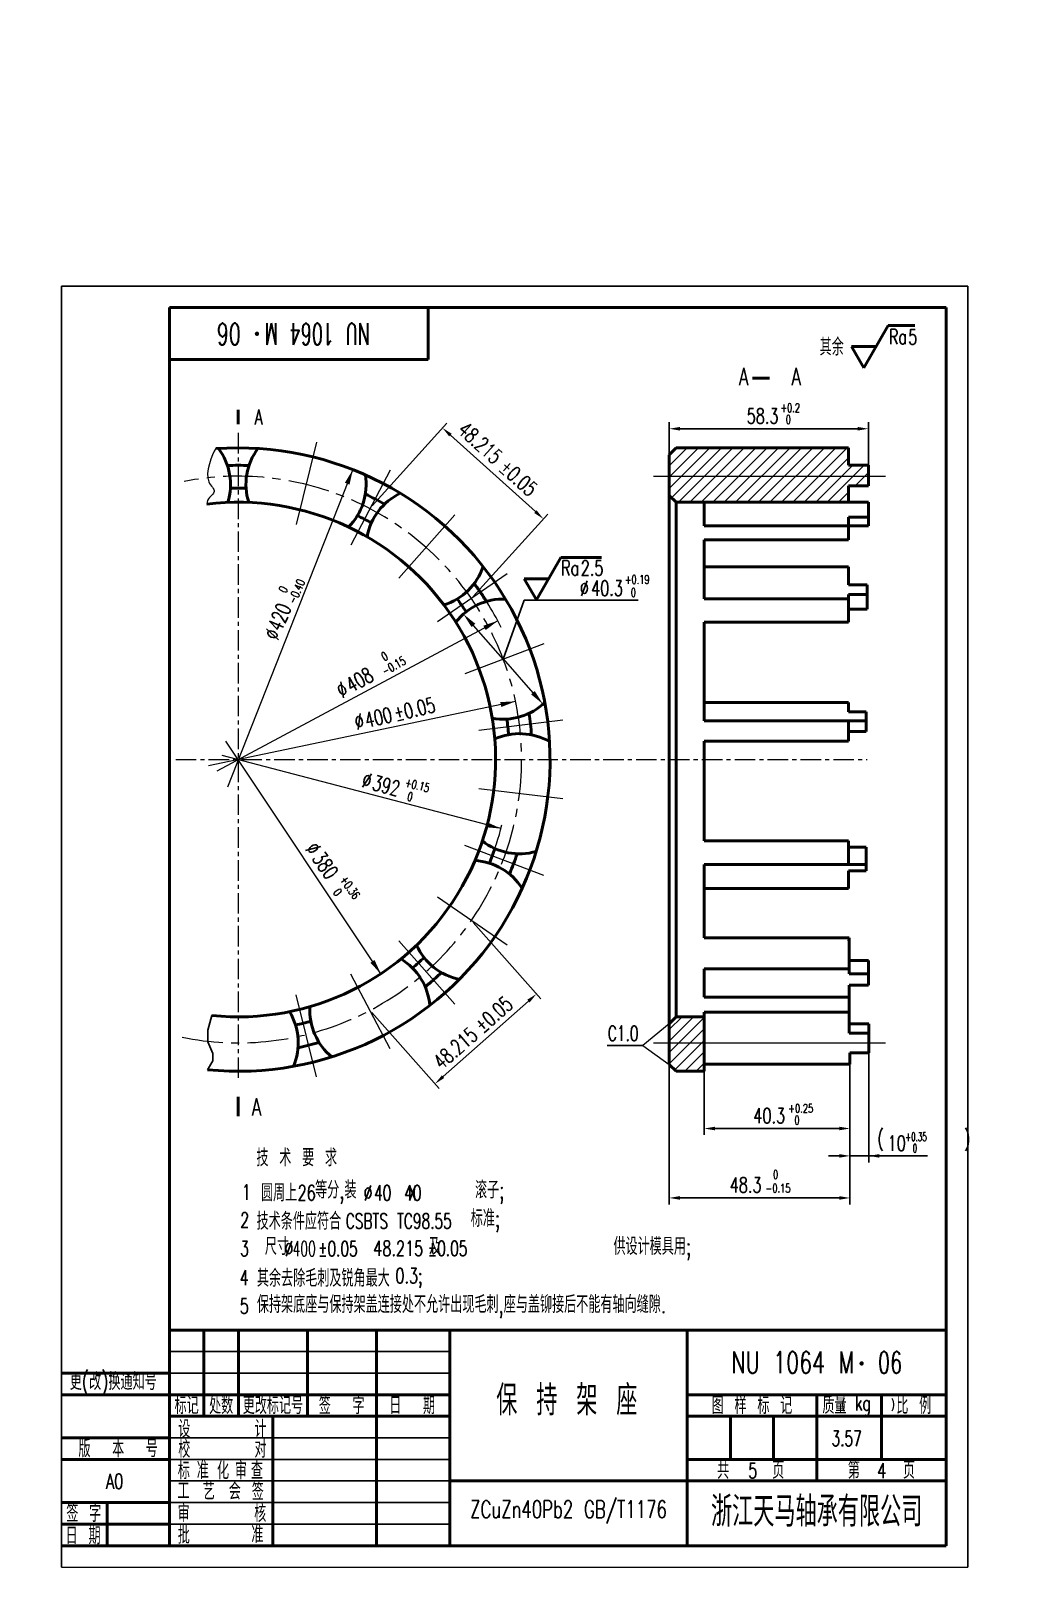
# Model space of a CAD drawing. Header units: millimetres. Extents: x 1952 to 19571, y 795 to 31228.
# Drawn here: x 2694.6 to 2925.3, y 796.6 to 1152.8 of the extents above; entities that cross this region are included whole.
import ezdxf

# ---------------------------------------------------------------- set-up
doc = ezdxf.new("R2010")
doc.units = ezdxf.units.MM
doc.header["$LTSCALE"] = 0.3
doc.linetypes.add('CENTER', pattern=[50.8, 31.75, -6.35, 6.35, -6.35])
for name, color, linetype, lineweight in [('2', 7, 'Continuous', 18), ('90', 7, 'Continuous', 18), ('中心线', 7, 'CENTER', 18), ('文字', 7, 'Continuous', 18), ('粗实线', 7, 'Continuous', 50), ('细实线', 7, 'Continuous', 18)]:
    doc.layers.add(name, color=color, linetype=linetype, lineweight=lineweight)
doc.styles.add('HZ 小', font='txt.shx', dxfattribs={"width": 0.7, "bigfont": 'hztxt.shx'})
doc.styles.add('HZTXT', font='txt.shx', dxfattribs={"width": 0.7, "bigfont": 'hztxt.shx'})
doc.styles.get("Standard").update_dxf_attribs({"font": 'simsun.ttc'})
doc.dimstyles.new('1.1水平线性1：1', dxfattribs={"dimtxt": 3.5, "dimasz": 3.5, "dimexe": 2, "dimexo": 0, "dimgap": 1, "dimtad": 1, "dimdec": 7, "dimdsep": 46, "dimtxsty": 'HZ 小', "dimcen": 0, "dimdle": 7, "dimclre": 256, "dimadec": 3, "dimazin": 2, "dimtfac": 0.514286, "dimtdec": 7, "dimtix": 1, "dimtmove": 0, "dimatfit": 3, "dimfxl": 1, "dimtolj": 1, "dimarcsym": 0})
doc.dimstyles.new('ISO-25', dxfattribs={"dimtxt": 2.5, "dimasz": 2.5, "dimexe": 1.25, "dimexo": 0.625, "dimtad": 1, "dimtxsty": 'Standard', "dimcen": 2.5, "dimadec": 0, "dimazin": 0, "dimtfac": 1, "dimtmove": 0, "dimatfit": 3, "dimfxl": 1, "dimarcsym": 0})

# ---------------------------------------------------------------- blocks, each defined once
blk = doc.blocks.new('*D426')
at = {"layer": 'Defpoints', "color": 0}
for p in [(2888.72, 1060.5), (2842.56, 1051.4), (2888.72, 1050.93)]:
    blk.add_point(p, dxfattribs=at)
at = {"layer": '细实线', "color": 0, "lineweight": -2}
for p, q in [((2842.56, 1052.02), (2842.56, 1062)), ((2888.72, 1051.55), (2888.72, 1062)), ((2845.06, 1060.5), (2886.22, 1060.5))]:
    blk.add_line(p, q, dxfattribs=at)
at = {"layer": '细实线', "color": 0}
for points in [[(2845.06, 1060.92), (2845.06, 1060.08), (2842.56, 1060.5)], [(2886.22, 1060.08), (2886.22, 1060.92), (2888.72, 1060.5)]]:
    blk.add_solid(points, dxfattribs=at)
blk = doc.blocks.new('*D427')
at = {"layer": 'Defpoints', "color": 0}
for p in [(2850.67, 912.64), (2884.44, 915.12), (2884.44, 898.29)]:
    blk.add_point(p, dxfattribs=at)
at = {"layer": '细实线', "color": 0, "lineweight": -2}
for p, q in [((2850.67, 912.02), (2850.67, 896.79)), ((2884.44, 914.49), (2884.44, 896.79)), ((2853.17, 898.29), (2881.94, 898.29))]:
    blk.add_line(p, q, dxfattribs=at)
at = {"layer": '细实线', "color": 0}
for points in [[(2853.17, 898.71), (2853.17, 897.87), (2850.67, 898.29)], [(2881.94, 897.87), (2881.94, 898.71), (2884.44, 898.29)]]:
    blk.add_solid(points, dxfattribs=at)
blk = doc.blocks.new('*D428')
at = {"layer": 'Defpoints', "color": 0}
for p in [(2888.78, 917.76), (2884.44, 915.12), (2888.78, 891.95)]:
    blk.add_point(p, dxfattribs=at)
at = {"layer": '细实线', "color": 0, "lineweight": -2}
for p, q in [((2888.78, 917.13), (2888.78, 890.45)), ((2884.44, 914.49), (2884.44, 890.45)), ((2881.94, 891.95), (2879.44, 891.95)), ((2884.44, 891.95), (2888.78, 891.95)), ((2891.28, 891.95), (2902.44, 891.95))]:
    blk.add_line(p, q, dxfattribs=at)
at = {"layer": '细实线', "color": 0}
for points in [[(2881.94, 891.53), (2881.94, 892.37), (2884.44, 891.95)], [(2891.28, 892.37), (2891.28, 891.53), (2888.78, 891.95)]]:
    blk.add_solid(points, dxfattribs=at)
blk = doc.blocks.new('*D429')
at = {"layer": 'Defpoints', "color": 0}
for p in [(2796.72, 946.51), (2811.8, 929.49), (2773.2, 925.67)]:
    blk.add_point(p, dxfattribs=at)
at = {"layer": '细实线', "color": 0, "lineweight": -2}
for p, q in [((2797.14, 946.04), (2812.8, 928.37)), ((2790.15, 910.31), (2809.93, 927.83)), ((2773.61, 925.2), (2789.27, 907.53))]:
    blk.add_line(p, q, dxfattribs=at)
at = {"layer": '细实线', "color": 0}
for points in [[(2810.21, 927.52), (2809.66, 928.15), (2811.8, 929.49)], [(2789.87, 910.62), (2790.43, 910), (2788.28, 908.65)]]:
    blk.add_solid(points, dxfattribs=at)
blk = doc.blocks.new('*D430')
at = {"layer": 'Defpoints', "color": 0}
for p in [(2773.33, 1042.21), (2813.4, 1039.62), (2796.73, 1021.12)]:
    blk.add_point(p, dxfattribs=at)
at = {"layer": '细实线', "color": 0, "lineweight": -2}
for p, q in [((2773.75, 1042.67), (2791.01, 1061.82)), ((2791.86, 1059.03), (2811.54, 1041.29)), ((2797.14, 1021.58), (2814.4, 1040.73))]:
    blk.add_line(p, q, dxfattribs=at)
at = {"layer": '细实线', "color": 0}
for points in [[(2792.14, 1059.34), (2791.58, 1058.72), (2790, 1060.71)], [(2811.26, 1040.98), (2811.82, 1041.6), (2813.4, 1039.62)]]:
    blk.add_solid(points, dxfattribs=at)
blk = doc.blocks.new('*D431')
at = {"layer": 'Defpoints', "color": 0}
for p in [(2842.56, 915.55), (2884.44, 915.12), (2884.44, 882.2)]:
    blk.add_point(p, dxfattribs=at)
at = {"layer": '细实线', "color": 0, "lineweight": -2}
for p, q in [((2842.56, 914.93), (2842.56, 880.7)), ((2884.44, 914.49), (2884.44, 880.7)), ((2845.06, 882.2), (2881.94, 882.2))]:
    blk.add_line(p, q, dxfattribs=at)
at = {"layer": '细实线', "color": 0}
for points in [[(2845.06, 882.62), (2845.06, 881.78), (2842.56, 882.2)], [(2881.94, 881.78), (2881.94, 882.62), (2884.44, 882.2)]]:
    blk.add_solid(points, dxfattribs=at)
blk = doc.blocks.new('*D438')
at = {"layer": 'Defpoints', "color": 0}
for p in [(2570.92, 1032.98), (2594.57, 1032.77), (2597.18, 1031.3), (2598.72, 1032.75), (2598.31, 1028.13)]:
    blk.add_point(p, dxfattribs=at)
at = {"layer": '细实线', "color": 0, "linetype": 'Continuous', "lineweight": -2}
for start, end in [(7.6367, 15.4817), (349.9551, 359.7916), (334.265, 342.1101)]:
    blk.add_arc((2571.65, 1032.85), 25.58, start, end, dxfattribs=at)
at = {"layer": '细实线', "color": 0}
for points in [[(2596.42, 1036.21), (2597.58, 1036.29), (2597.23, 1032.76)], [(2596.56, 1024.85), (2595.43, 1025.13), (2596.84, 1028.39)]]:
    blk.add_solid(points, dxfattribs=at)

msp = doc.modelspace()

# ---------------------------------------------------------------- hatches: boundary and pattern name
for points in [[(2800.37748938, 969.26392902), (2800.0817473, 968.13536899), (2803.61529842, 967.81242278)], [(2774.27141304, 937.35344748), (2773.30632656, 936.69791777), (2775.75545893, 934.13042319)]]:
    msp.add_hatch(color=256).paths.add_polyline_path(points, flags=0)
at = {"layer": '细实线'}
for points in [[(2767.39617164, 1047.98482975), (2768.47893635, 1047.55039713), (2769.24085185, 1051.01590756)], [(2797.62066086, 1015.29839593), (2796.74650161, 1014.52576619), (2794.86569202, 1017.53455881)], [(2799.4794622, 1014.85322764), (2800.025886, 1013.82243564), (2802.84505009, 1015.97710303)], [(2803.40464894, 997.14449503), (2803.64671348, 996.00321686), (2806.94951572, 997.30004959)], [(2810.52547877, 998.93612503), (2811.39963802, 999.70875477), (2813.28044761, 996.69996214)]]:
    msp.add_hatch(color=256, dxfattribs=at).paths.add_polyline_path(points, flags=0)

# ---------------------------------------------------------------- linework, layer by layer
at = {"color": 7}
for p, q in [((2701.72857905, 1093.58548575), (2701.72857905, 796.58548575)), ((2911.72857905, 1093.58548575), (2701.72857905, 1093.58548575)), ((2911.72857905, 796.58548575), (2911.72857905, 1093.58548575)), ((2804.0863015, 1007.10229004), (2808.9669363, 1020.76437995)), ((2808.9669363, 1020.76437995), (2819.18176768, 1020.76437995)), ((2819.18176768, 1020.76437995), (2835.33034389, 1020.76437995)), ((2736.57893607, 924.48194093), (2735.6037123, 921.05760256)), ((2735.6037123, 921.05760256), (2735.6037123, 918.37611008)), ((2735.6037123, 918.37611008), (2736.82899345, 915.6855585)), ((2736.82899345, 915.6855585), (2736.82899345, 913.97338931)), ((2736.82899345, 913.97338931), (2735.53091808, 911.90997001))]:
    msp.add_line(p, q, dxfattribs=at)
at = {"color": 0}
for p, q in [((2842.55086993, 1049.27413553), (2849.35062758, 1056.07389318)), ((2842.55782239, 1046.62943756), (2852.00227801, 1056.07389318)), ((2842.55978332, 1051.93469934), (2846.69897715, 1056.07389318)), ((2843.10304253, 1044.52300726), (2854.65392844, 1056.07389318)), ((2844.69194615, 1043.46026045), (2857.30557887, 1056.07389318)), ((2847.3440264, 1043.46069027), (2859.9572293, 1056.07389318)), ((2849.99567683, 1043.46069027), (2862.60887973, 1056.07389318)), ((2852.64732725, 1043.46069027), (2865.26053016, 1056.07389318)), ((2855.29897768, 1043.46069027), (2867.91218059, 1056.07389318)), ((2857.95062811, 1043.46069027), (2870.56383102, 1056.07389318)), ((2860.60227854, 1043.46069027), (2873.21548145, 1056.07389318)), ((2863.25392897, 1043.46069027), (2875.86713188, 1056.07389318)), ((2865.9055794, 1043.46069027), (2878.51878231, 1056.07389318)), ((2868.55722983, 1043.46069027), (2881.17043274, 1056.07389318)), ((2871.20888026, 1043.46069027), (2883.82208316, 1056.07389318)), ((2873.86053069, 1043.46069027), (2884.13132959, 1053.73148918)), ((2876.51218112, 1043.46069027), (2885.08289187, 1052.03140102)), ((2879.16383155, 1043.46069027), (2887.7345423, 1052.03140102)), ((2885.64769687, 1047.29290516), (2888.71545517, 1050.36066347)), ((2881.81548198, 1043.46069027), (2884.13132959, 1045.77653789)), ((2842.55978332, 921.20837912), (2845.52112147, 924.16971727)), ((2842.55978332, 918.55672869), (2848.17196853, 924.16891391)), ((2842.55978332, 915.90507826), (2850.67391375, 924.01920869)), ((2842.55978332, 913.25342784), (2850.67391375, 921.36755826)), ((2843.84235885, 911.88435294), (2850.67391375, 918.71590784)), ((2846.16493752, 911.55528118), (2850.67391375, 916.06425741)), ((2848.81658795, 911.55528118), (2850.67391375, 913.41260698))]:
    msp.add_line(p, q, dxfattribs=at)
at = {"color": 7, "linetype": 'Continuous'}
msp.add_line((2836.46371347, 917.50283914), (2828.17995709, 917.50283914), dxfattribs=at)
at = {"lineweight": 20}
msp.add_line((2842.55978332, 904.43860812), (2842.55978332, 909.24425698), dxfattribs=at)
for p, q in [((2884.52283675, 891.95143255), (2894.06283675, 891.95143255)), ((2726.72857905, 846.58548575), (2791.72853166, 846.58548575)), ((2726.72857905, 841.58548575), (2791.72853166, 841.58548575)), ((2726.72857905, 826.58548575), (2791.72853166, 826.58548575)), ((2726.72857905, 821.58548575), (2791.72853166, 821.58548575)), ((2726.72857905, 816.58548575), (2791.72853166, 816.58548575)), ((2726.72857905, 811.58548575), (2791.72853166, 811.58548575)), ((2726.72857905, 806.58548575), (2791.72853166, 806.58548575))]:
    msp.add_line(p, q)
at = {"color": 7, "linetype": 'ByBlock'}
for p in [(2842.55560375, 914.84269818), (2842.55560375, 914.34810518)]:
    msp.add_point(p, dxfattribs=at)
at = {"layer": '中心线', "color": 0, "ltscale": 0.5}
for p, q in [((2742.68167561, 1059.56307663), (2742.68167561, 909.72181572)), ((2728.18838089, 983.81458718), (2888.44164891, 983.81458718))]:
    msp.add_line(p, q, dxfattribs=at)
at = {"layer": '中心线', "color": 7, "ltscale": 10}
for p, q in [((2760.80947568, 1057.3619632), (2756.11788683, 1038.32743899)), ((2777.8837539, 1050.8865436), (2768.77323429, 1033.52789878)), ((2838.90719703, 1049.48859006), (2892.65099586, 1049.48859006)), ((2792.91221529, 1040.51314569), (2779.91223521, 1025.83920159)), ((2805.02146029, 1026.84463366), (2788.88753133, 1015.70818657)), ((2813.50774361, 1010.67537173), (2795.17751106, 1003.72363148)), ((2817.87787329, 992.94505863), (2798.41662365, 990.58203511)), ((2817.87787329, 974.68411573), (2798.41662365, 977.04713925)), ((2813.50774361, 956.95380263), (2795.17751106, 963.90554287)), ((2805.02146029, 940.7845407), (2788.88753133, 951.92098778)), ((2792.91221529, 927.11602866), (2779.91223521, 941.78997276)), ((2777.8837539, 916.74263076), (2768.77323429, 934.10127558)), ((2760.80947568, 910.26721116), (2756.11788683, 929.30173536)), ((2838.90719703, 918.1405843), (2892.65099586, 918.1405843))]:
    msp.add_line(p, q, dxfattribs=at)
at = {"layer": '中心线', "color": 7}
msp.add_arc((2742.67674887, 983.8174881), 65.67110214, 258.5798933635, 101.0096221628, dxfattribs=at)
at = {"layer": '粗实线', "color": 7}
for p, q in [((2726.72857905, 801.58548575), (2726.72857905, 1088.58548575)), ((2726.72857905, 1088.58548575), (2906.72857905, 1088.58548575)), ((2786.72857905, 1076.58548575), (2786.72857905, 1088.58548575)), ((2906.72857905, 1088.58548575), (2906.72857905, 801.58548575)), ((2726.72857905, 1076.58548575), (2786.72857905, 1076.58548575)), ((2861.82497979, 1072.18769941), (2865.81807545, 1072.18769941)), ((2742.6800111, 1061.55429055), (2742.6800111, 1064.89990847)), ((2842.55978332, 1054.47201302), (2842.55978332, 920.89977683)), ((2884.13132959, 1056.07389318), (2844.17395579, 1056.07389318)), ((2884.13132959, 1052.03140102), (2884.13132959, 1056.07389318)), ((2888.71545517, 1052.03140102), (2884.13132959, 1052.03140102)), ((2888.71545517, 1047.29290516), (2888.71545517, 1052.03140102)), ((2884.13132115, 1043.46025521), (2884.13132959, 1047.29290516)), ((2884.13132959, 1047.29290516), (2888.71545517, 1047.29290516)), ((2844.17437764, 1043.45983063), (2844.17395579, 924.16891391)), ((2844.17437764, 1043.45983063), (2884.62427429, 1043.46026045)), ((2850.6739053, 1043.4598997), (2850.67391375, 1038.02016755)), ((2883.91363128, 1043.46026045), (2888.70281879, 1043.46026045)), ((2888.70281879, 1043.46026045), (2888.70281879, 1038.02016755)), ((2850.67391375, 1038.02016755), (2883.88145475, 1038.02016755)), ((2888.70281879, 1038.02016755), (2883.88145475, 1038.02016755)), ((2888.70281879, 1039.97205555), (2884.06218375, 1039.97205555)), ((2884.06218375, 1039.97205555), (2884.06218375, 1034.76702155)), ((2884.06218375, 1034.76702155), (2850.67391375, 1034.76702155)), ((2850.67391375, 1034.76702155), (2850.67391375, 1021.08960522)), ((2884.06218375, 1028.45905821), (2850.67391375, 1028.45905821)), ((2884.06218375, 1028.45905821), (2884.06218375, 1024.34275122)), ((2884.06218375, 1024.34275122), (2888.39967875, 1024.34275122)), ((2888.39967875, 1024.34275122), (2888.39967875, 1018.70396422)), ((2850.67391375, 1021.08960522), (2884.06218375, 1021.08960522)), ((2884.06218375, 1022.10159398), (2888.39967875, 1022.10159398)), ((2884.06218375, 1021.08960522), (2884.06218375, 1022.10159398)), ((2884.06218375, 1021.08960522), (2884.06218375, 1015.66769422)), ((2888.39967875, 1018.70396422), (2884.06218375, 1018.70396422)), ((2884.06218375, 1015.66769422), (2850.67391375, 1015.66769422)), ((2850.67391375, 1015.66769422), (2850.67391375, 992.82586931)), ((2850.67391375, 997.04898758), (2884.06218375, 997.04898758)), ((2884.06218375, 997.04898758), (2884.06218375, 994.88022358)), ((2884.06218375, 994.88022358), (2888.21894975, 994.88022358)), ((2888.21894975, 994.88022358), (2888.21894975, 993.14521158)), ((2888.21894975, 992.82586931), (2850.67391375, 992.82586931)), ((2884.06218375, 992.82586931), (2884.06218375, 988.108807)), ((2888.21894975, 990.32581858), (2884.06218375, 990.32581858)), ((2888.21894975, 993.14521158), (2888.21894975, 990.32581858)), ((2850.67391375, 988.108807), (2850.67391375, 964.95529033)), ((2884.06218375, 988.108807), (2850.67391375, 988.108807)), ((2884.08585575, 964.95529033), (2850.67391375, 964.95529033)), ((2884.08585575, 959.51001133), (2884.08585575, 964.95529033)), ((2884.17172257, 963.47577538), (2888.21894975, 963.47577538)), ((2888.21894975, 963.47577538), (2888.21894975, 958.02493533)), ((2850.67391375, 942.45804881), (2850.67391375, 959.51001133)), ((2850.67391375, 959.51001133), (2888.21894975, 959.51001133)), ((2887.65005261, 959.51001133), (2887.65198274, 959.48916454)), ((2888.21894975, 958.02493533), (2884.08585575, 958.02493533)), ((2884.08585575, 958.02493533), (2884.08585575, 953.96448321)), ((2884.08585575, 953.96448321), (2850.67391375, 953.96448321)), ((2850.67391375, 942.45804881), (2884.24217712, 942.45804881)), ((2884.24217712, 942.45804881), (2884.24217712, 934.16286478)), ((2888.76077775, 937.25753609), (2884.24217712, 937.25753609)), ((2888.76077775, 931.53008189), (2888.76077775, 937.25753609)), ((2884.24217712, 935.32527589), (2850.67391375, 935.32527589)), ((2850.67391375, 935.32527589), (2850.67391375, 928.72493889)), ((2884.24217712, 934.16286478), (2888.76077775, 934.16286478)), ((2884.23321096, 928.59371904), (2884.23321096, 931.53008189)), ((2884.23321096, 931.53008189), (2888.76077775, 931.53008189)), ((2850.67391375, 928.72493889), (2884.23321096, 928.72493889)), ((2842.55978332, 922.524239), (2844.17437764, 924.16934373)), ((2844.17437764, 924.16934373), (2850.67391375, 924.17114651)), ((2850.67391375, 920.64388593), (2850.67391375, 925.26231914)), ((2850.67391375, 925.26231914), (2884.23321096, 925.26231914)), ((2850.67391375, 911.55528118), (2850.67391375, 922.54668434)), ((2884.23321096, 925.36829538), (2884.23321096, 920.36005513)), ((2884.24217712, 922.53914321), (2888.77863707, 922.53914321)), ((2888.77863707, 922.53914321), (2888.77863707, 915.85683814)), ((2842.55978332, 920.89977683), (2842.55978332, 913.15716134)), ((2884.24217712, 920.36005513), (2888.69018241, 920.36005513)), ((2888.77863707, 915.85683814), (2884.44435918, 915.85683814)), ((2884.44435918, 913.21670314), (2884.44435918, 915.85683814)), ((2884.44435918, 913.21670314), (2850.67391375, 913.21670314)), ((2742.68167561, 905.65089952), (2742.68167561, 901.170573))]:
    msp.add_line(p, q, dxfattribs=at)
at = {"layer": '粗实线'}
for p, q in [((2887.61789757, 1074.64052533), (2893.27593021, 1084.44052533)), ((2893.27593021, 1084.44052533), (2899.44753731, 1084.44052533)), ((2884.78888125, 1079.54052533), (2890.44691389, 1079.54052533)), ((2887.61789757, 1074.64052533), (2884.78888125, 1079.54052533)), ((2842.55978332, 1054.47201302), (2844.17395579, 1056.07389318)), ((2842.56020516, 1045.06171079), (2844.17437764, 1043.45983063)), ((2811.78986843, 1020.84597537), (2817.44790107, 1030.64597537)), ((2817.44790107, 1030.64597537), (2826.8539954, 1030.64597537)), ((2811.78986843, 1020.84597537), (2808.96085211, 1025.74597537)), ((2808.96085211, 1025.74597537), (2814.61888475, 1025.74597537)), ((2884.23321096, 925.36829538), (2884.23321096, 931.53008189)), ((2842.55978332, 913.15716134), (2844.17395579, 911.55528118)), ((2844.17395579, 911.55528118), (2850.67391375, 911.55528118))]:
    msp.add_line(p, q, dxfattribs=at)
at = {"layer": '粗实线', "lineweight": 50}
for p, q in [((2726.72857905, 851.58548575), (2906.72857905, 851.58548575)), ((2734.72857905, 831.58548575), (2734.72857905, 851.58548575)), ((2742.72857905, 831.58548575), (2742.72857905, 851.58548575)), ((2758.72857905, 831.58548575), (2758.72857905, 851.58548575)), ((2774.72857905, 831.58548575), (2774.72857905, 851.58548575)), ((2791.72853166, 801.58548575), (2791.72853166, 851.58548575)), ((2846.72857905, 801.58548575), (2846.72857905, 851.58548575)), ((2726.72857836, 841.58548622), (2701.72857836, 841.58548622)), ((2726.72857836, 836.58548622), (2701.72857836, 836.58548622)), ((2726.72857905, 836.58548575), (2791.72853166, 836.58548575)), ((2846.72857905, 836.58548575), (2906.72857905, 836.58548575)), ((2876.72857905, 816.58548575), (2876.72857905, 836.58548575)), ((2891.72857905, 821.58548575), (2891.72857905, 836.58548575)), ((2726.72857905, 831.58548575), (2791.72853166, 831.58548575)), ((2750.72853166, 801.58548575), (2750.72853166, 831.58548575)), ((2774.72857905, 801.58548575), (2774.72857905, 831.58548575)), ((2846.72857905, 831.58548575), (2906.72857905, 831.58548575)), ((2856.72857905, 821.58548575), (2856.72857905, 831.58548575)), ((2866.72857905, 821.58548575), (2866.72857905, 831.58548575)), ((2726.72857836, 826.58548622), (2701.72857836, 826.58548622)), ((2726.72857836, 821.58548622), (2701.72857836, 821.58548622)), ((2846.72857905, 821.58548575), (2906.72857905, 821.58548575)), ((2846.72857958, 816.58548575), (2791.72853219, 816.58548575)), ((2846.72857905, 816.58548575), (2906.72857905, 816.58548575)), ((2726.72857836, 811.58548622), (2701.72857836, 811.58548622)), ((2712.31408164, 811.58548622), (2712.31408164, 801.58548622)), ((2726.72857836, 806.58548622), (2701.72857836, 806.58548622)), ((2726.72857905, 801.58548575), (2701.72857905, 801.58548575)), ((2726.72857905, 801.58548575), (2906.72857905, 801.58548575))]:
    msp.add_line(p, q, dxfattribs=at)
at = {"layer": '粗实线', "color": 7, "linetype": 'Continuous'}
for radius, start, end in [(72.259306, 264.3207328351, 94.0972592621), (59.64567327, 264.1274165673, 97.0270756812)]:
    msp.add_arc((2742.68167561, 983.81458718), radius, start, end, dxfattribs=at)
at = {"layer": '粗实线'}
for centre, radius, start, end in [((2726.96527607, 1047.57852661), 13.92306975, 342.5814820529, 36.8520384941), ((2758.39807514, 1047.57852661), 13.92306975, 143.1479615059, 197.4185179471), ((2742.68167561, 983.81458718), 68.21683644, 90, 92.1078924976), ((2742.68167561, 983.81458718), 68.21683644, 90, 92.1078924976), ((2742.68167561, 983.81458718), 68.21683644, 87.8921075024, 90), ((2758.39807513, 1047.57852661), 13.92306975, 314.8891743605, 9.1597308017), ((2742.68167561, 983.81458718), 62.94473442, 90, 91.6560079572), ((2742.68167561, 983.81458718), 62.94473442, 90, 91.6560079572), ((2742.68167561, 983.81458718), 62.94473442, 88.3439920428, 90), ((2742.68167561, 983.81458718), 68.21683644, 62.3076923076, 64.4155848053), ((2742.68167561, 983.81458718), 68.21683644, 62.3076923076, 64.4155848053), ((2786.23043647, 1032.97097652), 13.92306975, 115.4556538134, 169.7262102549), ((2742.68167561, 983.81458718), 68.21683644, 60.1997998101, 62.3076923076), ((2742.68167561, 983.81458718), 62.94473442, 62.3076923076, 63.9637002647), ((2742.68167561, 983.81458718), 62.94473442, 62.3076923076, 63.9637002647), ((2742.68167561, 983.81458718), 62.94473442, 60.6516843506, 62.3076923076), ((2786.23043646, 1032.97097653), 13.92306975, 287.1968666683, 341.4674231096), ((2742.68167561, 983.81458718), 68.21683644, 34.6153846153, 36.723277113), ((2742.68167561, 983.81458718), 68.21683644, 34.6153846153, 36.723277113), ((2742.68167561, 983.81458718), 68.21683644, 32.5074921178, 34.6153846153), ((2804.08630151, 1007.10229004), 13.92306975, 87.7633461213, 142.0339025626), ((2742.68167561, 983.81458718), 62.94473442, 34.6153846153, 36.2713925724), ((2742.68167561, 983.81458718), 62.94473442, 34.6153846153, 36.2713925724), ((2742.68167561, 983.81458718), 62.94473442, 32.9593766583, 34.6153846153), ((2804.0863015, 1007.10229005), 13.92306975, 259.5045589759, 313.7751154172), ((2742.68167561, 983.81458718), 68.21683644, 6.9230769231, 9.0309694208), ((2742.68167561, 983.81458718), 68.21683644, 6.9230769231, 9.0309694208), ((2742.68167561, 983.81458718), 62.94473442, 6.9230769231, 8.5790848802), ((2742.68167561, 983.81458718), 62.94473442, 6.9230769231, 8.5790848802), ((2742.68167561, 983.81458718), 62.94473442, 5.2670689659, 6.9230769231), ((2742.68167561, 983.81458718), 68.21683644, 4.8151844254, 6.9230769231), ((2807.87510675, 975.89867147), 13.92306975, 60.071038429, 114.3415948702), ((2807.87510676, 975.89867148), 13.92306975, 231.8122512836, 286.0828077248), ((2742.68167561, 983.81458718), 62.94473442, 339.2307692307, 340.8867771879), ((2742.68167561, 983.81458718), 62.94473442, 339.2307692307, 340.8867771879), ((2742.68167561, 983.81458718), 68.21683644, 339.2307692307, 341.3386617284), ((2742.68167561, 983.81458718), 68.21683644, 339.2307692307, 341.3386617284), ((2796.72888259, 946.5084938), 13.92306975, 32.3787307367, 86.6492871779), ((2742.68167561, 983.81458718), 62.94473442, 337.5747612737, 339.2307692307), ((2742.68167561, 983.81458718), 68.21683644, 337.1228767331, 339.2307692307), ((2796.7288826, 946.5084938), 13.92306975, 204.1199435913, 258.3905000325), ((2773.20109465, 925.66469253), 13.92306975, 4.6864230443, 58.9569794857), ((2742.68167561, 983.81458718), 62.94473442, 311.5384615384, 313.1944694956), ((2742.68167561, 983.81458718), 62.94473442, 311.5384615384, 313.1944694956), ((2742.68167561, 983.81458718), 62.94473442, 309.8824535814, 311.5384615384), ((2742.68167561, 983.81458718), 68.21683644, 311.5384615384, 313.6463540361), ((2742.68167561, 983.81458718), 68.21683644, 311.5384615384, 313.6463540361), ((2742.68167561, 983.81458718), 68.21683644, 309.4305690409, 311.5384615384), ((2773.20109466, 925.66469253), 13.92306975, 176.4276358989, 230.6981923402), ((2742.6816756, 918.14233134), 13.92306975, 336.9941153521, 31.2646717934), ((2742.68167561, 983.81458718), 62.94473442, 282.1901458891, 283.8461538461), ((2742.68167561, 983.81458718), 62.94473442, 283.8461538461, 285.5021618033), ((2742.68167561, 983.81458718), 62.94473442, 283.8461538461, 285.5021618033), ((2742.68167561, 983.81458718), 68.21683644, 281.7382613485, 283.8461538461), ((2742.68167561, 983.81458718), 68.21683644, 283.8461538461, 285.9540463438), ((2742.68167561, 983.81458718), 68.21683644, 283.8461538461, 285.9540463438)]:
    msp.add_arc(centre, radius, start, end, dxfattribs=at)
at = {"layer": '粗实线', "color": 7, "linetype": 'ByBlock'}
msp.add_point((2884.18252775, 941.88732689), dxfattribs=at)
at = {"layer": '细实线'}
for p, q in [((2769.24085185, 1051.01590756), (2740.16090626, 977.43641388)), ((2802.84136694, 1015.97587311), (2737.69218271, 981.14721133)), ((2804.0863015, 1007.10229004), (2797.18358123, 1014.91208106)), ((2804.05983812, 1007.13223092), (2810.96255839, 999.3224399)), ((2806.94951572, 997.30004959), (2735.76323929, 982.36287645)), ((2775.73848239, 934.16729254), (2739.83921202, 988.08362103)), ((2803.61529842, 967.81242278), (2738.97483088, 984.78806514)), ((2842.55978332, 922.524239), (2836.46371347, 917.50283914)), ((2836.46371347, 917.50283914), (2842.55978332, 913.15716134))]:
    msp.add_line(p, q, dxfattribs=at)
at = {"layer": '细实线', "color": 7, "linetype": 'Continuous', "lineweight": 20}
msp.add_line((2701.72857905, 796.58548575), (2911.72857905, 796.58548575), dxfattribs=at)
at = {"layer": '细实线'}
for points in [[(2746.77616244, 1082.52217915, 0.5, 0.5, 1), (2747.27616244, 1082.52217915, 0.5, 0.5, 1)], [(2886.88886054, 843.83082299, 0.5, 0.5, 1), (2887.38886054, 843.83082299, 0.5, 0.5, 1)]]:
    msp.add_lwpolyline(points, format="xyseb", close=True, dxfattribs=at)
for radius, start, end in [(68.21683644, 26.6910484518, 32.396053372), (62.94473442, 337.8446803544, 346.0591978983)]:
    msp.add_arc((2742.68167561, 983.81458718), radius, start, end, dxfattribs=at)
msp.add_open_spline([(2737.51876757, 1055.88921298), (2736.59806771, 1054.57169625), (2734.14315487, 1048.41186269), (2737.96541059, 1046.22903178), (2735.68259624, 1044.37522504), (2735.49730499, 1043.74195522), (2735.38472133, 1043.01222901)], degree=3, knots=[0, 0, 0, 0, 111141.0562168261, 163131.3487846496, 198347.6433649817, 239337.4536932101, 239337.4536932101, 239337.4536932101, 239337.4536932101], dxfattribs=at)

# ---------------------------------------------------------------- texts
at = {"insert": (2755.46291117, 1084.94014437), "char_height": 5, "attachment_point": 8, "rotation": 180, "style": 'HZTXT'}
msp.add_mtext('{\\W0.6;\\C0;NU 1064 M \\W0.65;\\C256; 06}', dxfattribs=at)
at = {"color": 7, "attachment_point": 7, "style": 'HZTXT'}
for s, insert, char_height, width in [('{\\W0.7;其余}', (2877.41025708, 1077.46837712), 4, 8.05), ('A    A', (2858.75975686, 1070.5945846), 4, 15.4), ('{\\W0.7;A}', (2745.84936268, 901.29558754), 4, 2.8), ('{\\W0.7;1}', (2743.4853008, 881.78232646), 3.5, 1.225), ('26', (2756.44641643, 881.64210488), 3.5, 4.9), ('{\\W0.7;2}', (2743.13883804, 875.32897403), 3.5, 2.45), ('{\\W0.6667;3}', (2743.14249352, 868.69768204), 3.5, 2.33345), ('{\\W0.6;400}', (2755.27571165, 868.67237193), 3.5, 6.125), ('48.215', (2773.98393235, 868.74042347), 3.5, 18.375), ('{\\W0.7;0.3;}', (2779.10435006, 861.33724421), 3.5, 8.575), ('{\\W0.7;4}', (2743.03874025, 861.99328783), 3.5, 2.45), ('{\\W0.7;5}', (2743.03874025, 855.3932568), 3.5, 2.45), ('A0', (2712.07043542, 814.76150502), 3.5, 4.9)]:
    msp.add_mtext(s, dxfattribs=dict(at, insert=insert, char_height=char_height, width=width))
at = {"style": 'HZTXT'}
for s, insert, char_height, width, attachment_point in [('{\\W0.7;A}', (2746.47891081, 1061.50050816), 3.5, 2.45, 7), ('{\\W0.666;C1.0}', (2828.33509876, 918.59773442), 3.5, 9.90675, 7), ('+0.25', (2870.1492656, 901.96970277), 2, 7.35, 7), ('{\\W0.7;0}', (2871.5652562, 899.24206184), 2, 1.05, 7), ('{\\W0.666;(         )}', (2890.84594459, 893.09704466), 3.5, 20.979, 7), ('10', (2893.17235426, 893.13265272), 3.5, 7.35, 7), ('{\\W0.6;+0.35}', (2897.29565896, 895.38444031), 2, 6.9, 7), ('{\\W0.6; 0}', (2897.90543635, 892.70947029), 2, 2.7, 7), ('{\\W0.666;%%C    X}', (2771.76146479, 881.58765363), 3.5, 12.8205, 7), ('{\\W0.666;40}', (2774.16348247, 881.62628911), 3.5, 4.662, 7), ('{\\W0.666;40}', (2781.14618562, 881.62628911), 3.5, 5.24475, 7), ('{\\W0.666;CSBTS TC98.55}', (2767.60439676, 875.08607276), 3.5, 41.958, 7), ('{\\W0.666;%%C}', (2753.42558264, 868.69598276), 3.5, 2.331, 7), ('{\\W0.666;%%P0.05}', (2761.16811638, 868.68739264), 3.5, 12.8205, 7), ('{\\W0.666;%%P0.05}', (2786.59618737, 868.74933169), 3.5, 12.8205, 7), ('{\\W0.666667;    (         )}', (2886.24126933, 834.08548575), 2, 18.000009, 5), ('{\\W0.666;3.57}', (2880.17714181, 824.69136445), 3.5, 12.23775, 7), ('{\\W0.7;ZCuZn40Pb2 GB/T1176}', (2819.21996981, 806.69548575), 4, 74.9, 8)]:
    msp.add_mtext(s, dxfattribs=dict(at, insert=insert, char_height=char_height, width=width, attachment_point=attachment_point))
at = {"color": 1, "attachment_point": 7, "style": 'HZTXT'}
for s, insert, char_height, width in [('58.3', (2860.52204018, 1061.6904128), 3.5, 11.025), ('{\\W0.7;+0.2}', (2868.30682181, 1064.3792701), 2, 5.95), ('{\\W0.7; 0}', (2868.30682181, 1061.66074455), 2, 3.15), ('+0.19', (2832.25377559, 1024.54477173), 2, 7), ('{\\W0.666;%%C}', (2821.90294901, 1021.74506221), 3.5, 2.331), ('40.3', (2824.48058795, 1021.79483175), 3.5, 13.475), ('{\\W0.7;0}', (2833.66275663, 1021.54477173), 2, 1.05), ('40.3', (2862.06649461, 899.50124625), 3.5, 10.4125), ('48.3', (2856.59038201, 883.46834169), 3.5, 10.4125), ('{\\W0.7; 0}', (2865.3631699, 886.6449073), 2, 3.15), ('{\\W0.7;-0.15}', (2864.89271465, 883.47068519), 2, 7.35)]:
    msp.add_mtext(s, dxfattribs=dict(at, insert=insert, char_height=char_height, width=width))
at = {"attachment_point": 7, "style": 'HZTXT'}
for s, insert, char_height, width, rotation in [('48.215', (2793.28340437, 1059.79849977), 3.5, 23.1012426919, 318.0052955158), ('{\\W0.7;0}', (2753.81997376, 1022.30155576), 2, 8.1175570975, 67), ('-0.40', (2755.98997376, 1019.75155576), 2, 15.1175570975, 67), ('{\\W0.7;0}', (2776.55684658, 1006.59691035), 2, 2.7537060413, 29.5923301169), ('408', (2768.91394892, 999.20942278), 3.5, 15.2314855723, 29.5923301169), ('{\\W0.7;-0.15}', (2776.73204192, 1003.25112096), 2, 9.0537060413, 29.5923301169), ('{\\W0.666;%%C}', (2766.74813638, 997.99049812), 3.5, 5.3274336201, 29.7155317956), ('{\\W0.7;%%P0.05}', (2779.24436018, 992.70893458), 3.5, 14.7006837171, 13.1410985626), ('{\\W0.666;%%C}', (2770.14273176, 990.71495169), 3.5, 3.5417001316, 12.9859299839), ('400', (2772.50537066, 991.17553259), 3.5, 7.3506837171, 13.1410985626), ('{\\W0.666;%%C}', (2771.12986073, 977.4929673), 3.5, 3.6039985956, 346.3702084572), ('392', (2773.51608851, 976.83973097), 3.5, 11.1427555324, 345.6534103245), ('{\\W0.7;+0.15}', (2781.12340288, 977.61309953), 2, 8.1172888757, 345.6534103245), ('{\\W0.7;0}', (2781.67479466, 974.39018951), 2, 1.8172888757, 345.6534103245), ('{\\W0.666;%%C}', (2758.05219589, 963.00802448), 3.5, 9.7932606034, 305.1279255093), ('%%P0.05', (2799.38027831, 920.22150036), 3.5, 21.7296317842, 41.0985428588), ('48.215', (2789.81481931, 911.78967555), 3.5, 22.9546317842, 41.0985428588)]:
    msp.add_mtext(s, dxfattribs=dict(at, insert=insert, char_height=char_height, width=width, rotation=rotation))
at = {"color": 1, "attachment_point": 7, "style": 'HZTXT'}
for s, insert, char_height, width, rotation in [('420', (2752.62554886, 1013.25909475), 3.5, 25.2307249206, 67), ('{\\W0.666;%%C}', (2751.85037542, 1011.25277019), 3.5, 14.924635529, 67.3698556962), ('380', (2759.61498332, 960.86676158), 3.5, 18.4591077322, 305.2299087014), ('+0.36', (2766.13388417, 955.94593119), 2, 12.2980615613, 305.2299087014), ('{\\W0.7;0}', (2764.55800127, 952.98237032), 2, 5.2980615613, 305.2299087014)]:
    msp.add_mtext(s, dxfattribs=dict(at, insert=insert, char_height=char_height, width=width, rotation=rotation))
at = {"layer": '2', "char_height": 3.5, "attachment_point": 7, "style": 'HZTXT'}
for s, insert, width in [('{\\W0.7;Ra }', (2893.45644996, 1080.08731772), 7.35), ('{\\W0.7;5}', (2897.95478166, 1080.0320538), 2.45), ('{\\W0.7;Ra}', (2817.50723244, 1026.48311108), 6.125)]:
    msp.add_mtext(s, dxfattribs=dict(at, insert=insert, width=width))
at = {"layer": '90', "insert": (2822.05884235, 1026.46701377), "char_height": 3.5, "width": 5.5125, "attachment_point": 7, "style": 'HZTXT'}
msp.add_mtext('2.5', dxfattribs=at)
at = {"layer": '文字', "style": 'HZTXT'}
for s, insert, char_height, width, attachment_point in [('{\\W0.7;技 术 要 求}', (2746.89503365, 889.52749008), 4, 28.84, 7), ('{\\W0.7; 圆周上}', (2745.46399454, 881.36870805), 4, 16.8, 7), ('等分,装           滚子;', (2760.49447043, 880.84406337), 4, 48.86, 7), ('{\\W0.7;标准;}', (2796.56679571, 874.2517536), 4, 9.065, 7), ('{\\W0.7;技术条件应符合}', (2746.94138403, 874.78445931), 4, 29.225, 7), ('  尺寸             及                供设计模具用;', (2743.85924799, 867.77647753), 4, 114.45, 7), ('{\\W0.7;其余去除毛刺及锐角最大   }', (2747.00774069, 861.57747807), 4, 46.515, 7), ('{\\W0.7;保持架底座与保持架盖连接处不允许出现毛刺,座与盖铆接后不能有轴向缝隙.}', (2747.00774069, 854.31078037), 4, 141.155, 7), ('{\\C0;NU 1064 M\\W0.6; \\W0.65;\\C256; 06}', (2876.72426049, 841.56695406), 5, 54.4375, 8), ('{\\W0.7;更(改)换通知号}', (2713.72262481, 839.00757893), 4, 30.52, 5), ('{\\W0.7;保 持 架 座}', (2818.82927741, 835.27943738), 7, 50.89875, 5), ('{\\W0.7;标记}', (2730.72857905, 834.08548575), 4, 8.155, 5), ('{\\W0.7;处数}', (2738.72857905, 834.08548575), 4, 8.015, 5), ('{\\W0.7;更改标记号}', (2750.72430665, 834.08548575), 4, 20.65, 5), ('{\\W0.7;签  字}', (2766.65325301, 834.08548575), 4, 16.135, 5), ('{\\W0.7;日  期}', (2782.99416815, 834.08548575), 4, 15.4, 5), ('{\\W0.7;图 样 标 记}', (2861.72857905, 834.08548575), 4, 28.665, 5), ('{\\W0.7;质量    }', (2880.85650218, 834.15038278), 4, 7.98, 5), ('{\\W0.666667;kg}', (2887.46409195, 834.08548575), 3.5, 5.83333625, 5), ('{\\W0.7;比 例}', (2899.22853166, 834.08548575), 4, 11.725, 5), ('{\\W0.7;版  本  号 }', (2714.85437855, 824.08548622), 4, 29.435, 5), ('{\\W0.7;共    页}', (2861.44227386, 819.06630166), 4, 24.535, 5), ('5', (2861.90957173, 818.97636181), 3.5, 2.45, 5), ('{\\W0.7;第    页}', (2891.72857905, 819.08548575), 4, 24.5, 5), ('4', (2891.79823926, 818.97636255), 3.5, 1.225, 5), ('{\\W0.7;浙江天马轴承有限公司}', (2876.72387767, 809.50194436), 7, 71.60125, 5), ('{\\W0.7;签 字}', (2706.89002505, 809.08548622), 4, 11.935, 5), ('{\\W0.7;日 期}', (2706.74425766, 803.89718899), 4, 11.2, 5)]:
    msp.add_mtext(s, dxfattribs=dict(at, insert=insert, char_height=char_height, width=width, attachment_point=attachment_point))
at = {"layer": '文字', "color": 4, "char_height": 4, "attachment_point": 5, "style": 'HZ 小'}
for s, insert, width in [('设   ', (2730.18497544, 828.63611634), 3.7185), (' 计', (2746.59742989, 828.63611634), 7.906), ('校   ', (2730.18497544, 823.95656852), 3.7855), (' 对', (2746.59742989, 823.95656852), 8.04), ('标   ', (2730.08506094, 818.99815428), 3.9865), ('准', (2734.4684468, 819.05268338), 3.484), ('化   ', (2739.15838993, 818.99815428), 3.6515), ('审', (2743.30081096, 818.99815428), 3.216), ('查', (2747.02810661, 818.99815428), 3.5845), ('工', (2730.00640376, 814.29989241), 3.35), ('艺', (2735.87283825, 814.22370194), 3.149), ('会', (2741.88975973, 814.24751146), 3.819), ('签', (2747.23048431, 814.14751146), 3.618), ('审   ', (2730.04530711, 809.04941696), 3.5175), (' 核', (2746.53435843, 809.04941696), 7.9395), ('批   ', (2730.06039666, 804.02052021), 3.6515), ('准', (2747.12005409, 804.19995044), 3.484)]:
    msp.add_mtext(s, dxfattribs=dict(at, insert=insert, width=width))
at = {"layer": '细实线', "insert": (2802.85929611, 1051.02338275), "char_height": 3.5, "width": 18.2012426919, "attachment_point": 7, "rotation": 318.0052955158, "style": 'HZTXT'}
msp.add_mtext('{\\W0.7;%%P0.05}', dxfattribs=at)

# ---------------------------------------------------------------- dimensions: what is measured, and where the dimension line sits
at = {"layer": '细实线', "color": 0}
dim = msp.add_angular_dim_2l(base=(2597.18141917, 1031.29638391), line1=((2570.91570353, 1032.98192273), (2598.30926967, 1028.12955438)), line2=((2594.56626272, 1032.76908264), (2598.72186151, 1032.75396989)), text=' ', dimstyle='1.1水平线性1：1', dxfattribs=at)
dim.commit()
dim.dimension.update_dxf_attribs({"geometry": '*D438', "text_midpoint": (19570.81937258, 31228.45648905)})
at = {"layer": '细实线'}
dim = msp.add_linear_dim(base=(2813.40016293, 1039.61845522), p1=(2773.3284941, 1042.20722119), p2=(2796.72595227, 1021.1186579), angle=317.9710757078, text=' ', dimstyle='ISO-25', override={"dimexe": 1.5, "dimgap": 1.3, "dimtxsty": 'HZTXT', "dimsah": 1, "dimtolj": 1}, dxfattribs=at)
dim.commit()
dim.dimension.update_dxf_attribs({"geometry": '*D430', "text_midpoint": (2801.70143385, 1050.16273686)})
for base, p1, p2, picture, middle in [((2888.71545517, 1060.50042494), (2842.55978332, 1051.39671181), (2888.71545517, 1050.92976436), '*D426', (2865.63761924, 1060.50042494)), ((2884.44435918, 898.29143255), (2850.67391375, 912.64437555), (2884.44435918, 915.11950155), '*D427', (2867.55913646, 898.29143255))]:
    dim = msp.add_linear_dim(base=base, p1=p1, p2=p2, text=' ', dimstyle='ISO-25', override={"dimexe": 1.5, "dimgap": 1.3, "dimtxsty": 'HZTXT', "dimsah": 1, "dimtolj": 1}, dxfattribs=at)
    dim.commit()
    dim.dimension.update_dxf_attribs({"geometry": picture, "text_midpoint": middle})
dim = msp.add_linear_dim(base=(2811.80293201, 929.49182607), p1=(2773.19828942, 925.67000991), p2=(2796.72324003, 946.51238858), angle=41.5399502989, text=' ', dimstyle='ISO-25', override={"dimexe": 1.5, "dimgap": 1.3, "dimtxsty": 'HZTXT', "dimsah": 1, "dimtolj": 1}, dxfattribs=at)
dim.commit()
dim.dimension.update_dxf_attribs({"geometry": '*D429', "text_midpoint": (2808.83059652, 926.85842875), "dimtype": 160})
at = {"layer": '细实线', "color": 1}
dim = msp.add_linear_dim(base=(2884.44435918, 882.20143255), p1=(2842.55978332, 915.5502186), p2=(2884.44435918, 915.11950155), text=' ', dimstyle='ISO-25', override={"dimexe": 1.5, "dimgap": 1.3, "dimtxsty": 'HZTXT', "dimsah": 1, "dimtolj": 1}, dxfattribs=at)
dim.commit()
dim.dimension.update_dxf_attribs({"geometry": '*D431', "text_midpoint": (2863.50207125, 882.20143255)})
at = {"layer": '细实线'}
dim = msp.add_linear_dim(base=(2888.77863707, 891.95143255), p1=(2884.44435918, 915.11950155), p2=(2888.77863707, 917.75963655), text=' ', dimstyle='ISO-25', override={"dimexe": 1.5, "dimgap": 1.3, "dimtxsty": 'HZTXT', "dimsah": 1, "dimtolj": 1}, dxfattribs=at)
dim.commit()
dim.dimension.update_dxf_attribs({"geometry": '*D428', "text_midpoint": (2902.44467764, 891.95143255), "dimtype": 160})

doc.saveas('drawing.dxf')
